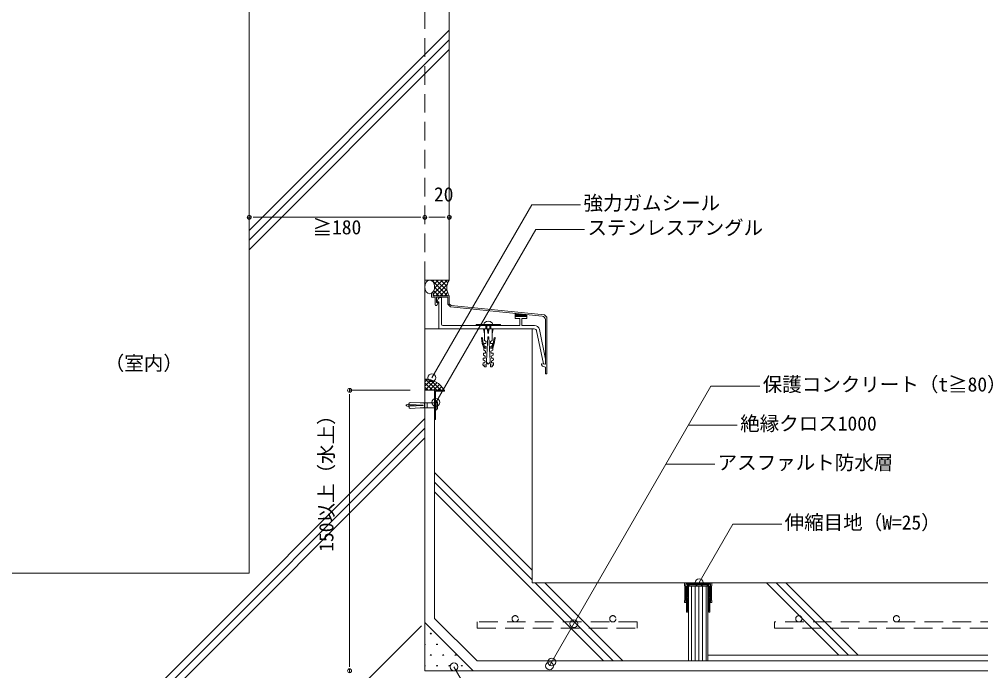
# Model space of a CAD drawing. Units: millimetres, scale not verified. Extents: x -1380 to 1380, y -955 to 955.
# Drawn here: x -815 to 170, y -360 to 307 of the extents above; entities that cross this region are included whole.
import ezdxf
from ezdxf.enums import TextEntityAlignment as Align

# ---------------------------------------------------------------- set-up
doc = ezdxf.new("R2010")
doc.units = ezdxf.units.MM
doc.header["$LTSCALE"] = 3
doc.linetypes.add('USER1', pattern=[9.525, 6.35, -3.175])
for name, color, linetype, lineweight in [('0-0_0', 7, 'Continuous', 9), ('0-1_HATCH', 9, 'Continuous', 18), ('0-2_KUTAI', 3, 'Continuous', 18), ('0-3_BOUSUI', 1, 'Continuous', 18), ('0-4_MOJI', 7, 'Continuous', 18), ('0-5_TENSEN', 4, 'USER1', 18), ('0-7_KASAGI', 150, 'Continuous', 18), ('0-8_sunpo', 7, 'Continuous', 18), ('0-9_KANAMONO_SCREW', 4, 'Continuous', 18), ('0-A_KANAMONO', 4, 'Continuous', 18)]:
    doc.layers.add(name, color=color, linetype=linetype, lineweight=lineweight)
doc.styles.add('ＭＳ ゴシック', font='')
doc.styles.get('ＭＳ ゴシック').set_extended_font_data('MS Gothic')

# ---------------------------------------------------------------- blocks, each defined once
blk = doc.blocks.new('_DOT')
at = {"layer": '0-0_0'}
for p, q in [((-0.5, 0), (-1, 0)), ((0.25, 0), (-0.25, 0))]:
    blk.add_line(p, q, dxfattribs=at)
blk.add_circle((0, 0), 0.25, dxfattribs=at)

msp = doc.modelspace()

# ---------------------------------------------------------------- linework, layer by layer
at = {"layer": '0-1_HATCH'}
for p, q in [((-579.96, 90.834), (-374.958, 295.836)), ((-579.96, 80.934), (-374.958, 285.937)), ((-579.96, 71.035), (-374.958, 276.037)), ((-799.96, -501.732), (-399.96, -101.732)), ((-799.96, -511.631), (-399.96, -111.631)), ((-799.96, -521.531), (-399.96, -121.531)), ((-389.958, -156.971), (-289.957, -256.972)), ((-389.958, -166.871), (-289.957, -266.872)), ((-389.958, -176.771), (-216.76, -349.969)), ((-286.86, -269.969), (-206.86, -349.969)), ((-276.961, -269.969), (-196.961, -349.969)), ((-49.896, -269.969), (24.104, -343.969)), ((-39.997, -269.969), (34.003, -343.969)), ((-30.097, -269.969), (43.903, -343.969)), ((-399.96, -311.072), (-399.373, -311.072)), ((-399.771, -311.07), (-399.62, -310.809)), ((-394.61, -322.071), (-393.023, -322.071)), ((-394.216, -322.07), (-394.47, -321.63)), ((-394.015, -322.065), (-394.015, -321.43)), ((-393.817, -322.065), (-393.817, -321.271)), ((-393.618, -322.065), (-393.618, -321.43)), ((-393.421, -322.068), (-393.167, -321.629)), ((-399.96, -333.069), (-399.373, -333.069)), ((-399.771, -333.067), (-399.517, -332.627)), ((-388.26, -333.069), (-386.673, -333.069)), ((-387.866, -333.069), (-388.12, -332.629)), ((-387.665, -333.063), (-387.665, -332.428)), ((-387.467, -333.063), (-387.467, -332.269)), ((-387.268, -333.063), (-387.268, -332.428)), ((-387.071, -333.067), (-386.817, -332.627)), ((-394.61, -344.068), (-393.023, -344.068)), ((-394.216, -344.067), (-394.47, -343.627)), ((-394.015, -344.062), (-394.015, -343.427)), ((-393.817, -344.062), (-393.817, -343.268)), ((-393.618, -344.062), (-393.618, -343.427)), ((-393.421, -344.065), (-393.167, -343.626)), ((-381.91, -344.068), (-380.323, -344.068)), ((-381.516, -344.067), (-381.77, -343.627)), ((-381.315, -344.062), (-381.315, -343.427)), ((-381.117, -344.062), (-381.117, -343.268)), ((-380.918, -344.062), (-380.918, -343.427)), ((-380.721, -344.065), (-380.467, -343.626)), ((-369.21, -344.068), (-367.623, -344.068)), ((-368.816, -344.067), (-369.07, -343.627)), ((-368.615, -344.062), (-368.615, -343.427)), ((-368.417, -344.062), (-368.417, -343.268)), ((-368.218, -344.062), (-368.218, -343.427)), ((-368.021, -344.065), (-367.767, -343.626)), ((-387.665, -355.06), (-387.665, -354.425)), ((-387.467, -355.06), (-387.467, -354.266)), ((-387.268, -355.06), (-387.268, -354.425)), ((-374.965, -355.06), (-374.965, -354.425)), ((-374.767, -355.06), (-374.767, -354.266)), ((-374.568, -355.06), (-374.568, -354.425)), ((-362.265, -355.06), (-362.265, -354.425)), ((-362.067, -355.06), (-362.067, -354.266)), ((-361.868, -355.06), (-361.868, -354.425)), ((-399.96, -355.066), (-399.373, -355.066)), ((-399.771, -355.064), (-399.517, -354.624)), ((-388.26, -355.066), (-386.673, -355.066)), ((-387.866, -355.066), (-388.12, -354.626)), ((-387.071, -355.064), (-386.817, -354.624)), ((-375.56, -355.066), (-373.973, -355.066)), ((-375.166, -355.066), (-375.42, -354.626)), ((-374.371, -355.064), (-374.117, -354.624)), ((-362.86, -355.066), (-361.273, -355.066)), ((-362.466, -355.066), (-362.72, -354.626)), ((-361.671, -355.064), (-361.417, -354.624))]:
    msp.add_line(p, q, dxfattribs=at)
at = {"layer": '0-2_KUTAI', "linetype": 'USER1'}
msp.add_line((-399.96, 40.031), (-399.96, 540.031), dxfattribs=at)
at = {"layer": '0-2_KUTAI'}
for p, q in [((-374.958, 40.031), (-374.958, 540.031)), ((-374.958, 40.031), (-399.96, 40.031)), ((-289.957, -9.969), (-399.96, -9.969)), ((-289.957, -269.969), (-289.957, -9.969)), ((-289.957, -269.969), (180.04, -269.969)), ((-126.743, -349.969), (-126.743, -273.469)), ((-122.993, -349.969), (-122.993, -273.469)), ((-119.243, -349.969), (-119.243, -273.469)), ((-115.493, -349.969), (-115.493, -273.469)), ((-111.743, -349.969), (-111.743, -273.469)), ((-350.46, -359.969), (-399.96, -310.469))]:
    msp.add_line(p, q, dxfattribs=at)
for points in [[(-579.96, 540.031), (-579.96, -259.969), (-899.957, -259.969)], [(900.043, -359.969), (-399.96, -359.969), (-399.96, 40.031)], [(-129.957, -349.969), (-129.957, -273.469), (-109.957, -273.469), (-109.957, -349.969)]]:
    msp.add_lwpolyline(points, dxfattribs=at)
for points in [[(-107.457, -270.469), (-106.957, -269.969), (-105.957, -269.969), (-105.957, -272.969), (-106.457, -272.969), (-106.457, -287.969), (-105.957, -287.969), (-105.957, -289.969), (-107.457, -289.969), (-107.457, -271.469), (-132.457, -271.469), (-132.457, -289.969), (-133.957, -289.969), (-133.957, -287.969), (-133.457, -287.969), (-133.457, -272.969), (-133.957, -272.969), (-133.957, -269.969), (-132.957, -269.969), (-132.457, -270.469), (-119.957, -270.469)], [(-108.957, -271.969), (-108.957, -272.969), (-110.957, -272.969), (-110.957, -273.469), (-108.957, -273.469), (-108.957, -284.969), (-109.457, -284.969), (-108.957, -285.969), (-108.957, -298.969), (-109.457, -298.969), (-108.957, -299.969), (-107.957, -299.969), (-107.957, -273.469), (-107.457, -273.469), (-107.457, -271.469), (-132.457, -271.469), (-132.457, -273.469), (-131.957, -273.469), (-131.957, -299.969), (-130.957, -299.969), (-130.457, -298.969), (-130.957, -298.969), (-130.957, -285.969), (-130.457, -284.969), (-130.957, -284.969), (-130.957, -273.469), (-128.957, -273.469), (-128.957, -272.969), (-130.957, -272.969), (-130.957, -271.969)]]:
    msp.add_lwpolyline(points, close=True, dxfattribs=at)
at = {"layer": '0-3_BOUSUI'}
for p, q in [((-376.689, 24.031), (-392.689, 40.031)), ((-392.014, 38.687), (-390.671, 40.031)), ((-391.458, 25.774), (-377.2, 40.031)), ((-390.378, 35.834), (-386.181, 40.031)), ((-390.056, 31.666), (-381.691, 40.031)), ((-377.058, 28.89), (-388.199, 40.031)), ((-377.317, 33.639), (-383.709, 40.031)), ((-376.425, 37.237), (-379.219, 40.031)), ((-381.179, 24.031), (-389.962, 32.814)), ((-388.71, 24.031), (-376.886, 35.855)), ((-384.22, 24.031), (-377.362, 30.89)), ((-390.16, 24.031), (-391.458, 25.329)), ((-385.669, 24.031), (-390.795, 29.157)), ((-379.73, 24.031), (-376.565, 27.197)), ((-375.24, 24.031), (-375.07, 24.201)), ((-399.96, -64.207), (-397.287, -61.534)), ((-399.96, -68.626), (-393.563, -62.229)), ((-392.25, -72.835), (-399.96, -65.124)), ((-399.749, -72.835), (-390.328, -63.414)), ((-387.831, -72.835), (-399.234, -61.431)), ((-395.33, -72.835), (-387.482, -64.987)), ((-383.411, -72.835), (-394.178, -62.067)), ((-390.91, -72.835), (-384.977, -66.901)), ((-383.765, -68.061), (-384.276, -67.55)), ((-396.669, -72.835), (-399.96, -69.544)), ((-389.96, -72.835), (-399.96, -72.835)), ((-386.491, -72.835), (-382.792, -69.136)), ((-382.071, -72.835), (-380.93, -71.693)), ((-109.957, -343.969), (400.04, -343.969))]:
    msp.add_line(p, q, dxfattribs=at)
msp.add_lwpolyline([(-389.96, -102.835), (-389.956, -306.331), (-346.318, -349.969), (900.043, -349.969)], dxfattribs=at)
for centre, radius, start, end in [((-363.121, 32.031), 14.287, 145.94738, 214.05262), ((-399.404, -83.189), 21.759, 28.41663, 91.46344)]:
    msp.add_arc(centre, radius, start, end, dxfattribs=at)
msp.add_ellipse((-394.96, 33.031), major_axis=(0, 7), ratio=0.714286, start_param=3.6826922, end_param=9.7722099, dxfattribs=at)
at = {"layer": '0-4_MOJI'}
for p, q in [((-129.916, -108.478), (-79.916, -108.478)), ((-153.01, -148.478), (-103.01, -148.478))]:
    msp.add_line(p, q, dxfattribs=at)
for points in [[(-240.456, 117.213), (-290.456, 117.213), (-392.75, -59.967)], [(-236.374, 91.97), (-286.374, 91.97), (-388.669, -85.21)], [(-56.822, -68.478), (-106.822, -68.478), (-272.218, -354.953)], [(-34.377, -209.803), (-84.377, -209.803), (-118.963, -269.708)], [(-285.549, -415.86), (-335.549, -415.86), (-370.135, -355.955)]]:
    msp.add_lwpolyline(points, dxfattribs=at)
for centre in [(-392.75, -59.967), (-388.669, -85.21), (-118.963, -269.708), (-247.266, -311.735), (-370.135, -355.955), (-272.218, -354.953), (-269.923, -350.978)]:
    msp.add_circle(centre, 4, dxfattribs=at)
at = {"layer": '0-5_TENSEN'}
for points in [[(-182.37, -309.969), (-346.318, -309.969), (-346.318, -316.431), (-182.37, -316.431)], [(245.352, -309.969), (-41.777, -309.969), (-41.777, -316.431), (245.352, -316.431)]]:
    msp.add_lwpolyline(points, close=True, dxfattribs=at)
for centre in [(-307.37, -306.738), (-207.37, -306.738), (-16.777, -306.738), (83.223, -306.738)]:
    msp.add_circle(centre, 3.231, dxfattribs=at)
at = {"layer": '0-7_KASAGI'}
for p, q in [((-386.126, 20.99), (-387.354, 18.005)), ((-383.468, 22.229), (-384.276, 22.229)), ((-382.968, -4.969), (-382.968, 21.729)), ((-388.758, 14.031), (-388.225, 14.031)), ((-387.809, 14.253), (-386.165, 16.72)), ((-307.468, 2.331), (-307.468, 5.842)), ((-304.668, 2.831), (-307.468, 5.631)), ((-305.79, 2.831), (-307.468, 4.509)), ((-306.913, 2.831), (-307.468, 3.386)), ((-307.468, 2.331), (-307.468, 1.331)), ((-295.968, 2.831), (-306.968, 2.831)), ((-306.968, 0.831), (-302.968, 0.831)), ((-303.545, 2.831), (-306.453, 5.739)), ((-302.423, 2.831), (-305.203, 5.612)), ((-301.3, 2.831), (-303.954, 5.484)), ((-300.178, 2.831), (-302.704, 5.357)), ((-302.468, 0.331), (-302.468, -5.969)), ((-299.055, 2.831), (-301.454, 5.23)), ((-300.468, -5.969), (-300.468, 0.331)), ((-297.933, 2.831), (-300.205, 5.103)), ((-299.968, 0.831), (-295.968, 0.831)), ((-296.81, 2.831), (-298.955, 4.976)), ((-295.468, 2.611), (-297.705, 4.849)), ((-295.468, 3.734), (-296.455, 4.721)), ((-295.468, 2.331), (-295.468, 4.621)), ((-295.468, 1.331), (-295.468, 2.331)), ((-287.545, -6.469), (-299.968, -6.469)), ((-276.458, -0.476), (-276.458, -45.969)), ((-280.458, -46.225), (-280.458, -46.594)), ((-276.458, -45.969), (-279.923, -45.727)), ((-275.958, -55.969), (-275.458, -55.969))]:
    msp.add_line(p, q, dxfattribs=at)
for points in [[(-391.458, 24.331), (-391.458, 27.031), (-391.458, 27.031), (-393.258, 27.031), (-393.258, 23.031)], [(-392.758, 22.531), (-389.258, 22.531), (-389.258, 14.531)], [(-274.958, -55.469), (-274.958, 2.071), (-277.485, 4.298), (-373.121, 14.031), (-374.958, 15.868), (-374.958, 24.031), (-391.158, 24.031)], [(-386.331, 17.031), (-387.958, 17.031), (-387.958, 22.531), (-376.458, 22.531), (-376.458, 15.246), (-373.804, 12.593), (-279.602, 3.006)], [(-387.169, 17.729), (-385.468, 17.729), (-385.468, -9.969), (-287.852, -9.969)], [(-302.968, -6.469), (-334.458, -6.469), (-334.958, -6.969), (-335.458, -6.469), (-381.468, -6.469)], [(-285.402, -11.972), (-278.534, -45.824), (-276.992, -45.931), (-276.992, -45.931)], [(-276.458, -45.433), (-276.458, -40.969), (-282.645, -10.475)], [(-279.415, -48.022), (-276.458, -48.969), (-276.458, -55.469)]]:
    msp.add_lwpolyline(points, dxfattribs=at)
for centre, radius, start, end in [((-392.758, 23.031), 0.5, 180, 270), ((-391.158, 24.331), 0.3, 180, 270), ((-384.276, 20.229), 2, 89.99999, 157.63207), ((-383.468, 21.729), 0.5, 0, 90), ((-388.758, 14.531), 0.5, 180, 269.98648), ((-388.225, 14.531), 0.5, 269.97907, 326.31774), ((-387.169, 17.929), 0.2, 157.63221, 270.00001), ((-386.331, 16.831), 0.2, 326.30991, 90.00001), ((-306.968, 2.331), 0.5, 90, 180), ((-306.968, 1.331), 0.5, 180, 270), ((-302.968, 0.331), 0.5, 0, 90), ((-299.968, 0.331), 0.5, 90, 180), ((-295.968, 2.331), 0.5, 0, 90), ((-295.968, 1.331), 0.5, 270, 0), ((-279.958, -0.476), 3.5, 0.00001, 84.17364), ((-381.468, -4.969), 1.5, 180, 270), ((-302.968, -5.969), 0.5, 270, 0), ((-299.968, -5.969), 0.5, 180, 270), ((-287.545, -11.469), 5, 11.46953, 90), ((-287.852, -12.469), 2.5, 11.46953, 90), ((-279.958, -46.225), 0.5, 86.00002, 180), ((-278.958, -46.594), 1.5, 179.99998, 252.25922), ((-276.958, -45.433), 0.5, 266, 0), ((-275.958, -55.469), 0.5, 180, 270), ((-275.458, -55.469), 0.5, 270, 0)]:
    msp.add_arc(centre, radius, start, end, dxfattribs=at)
at = {"layer": '0-8_sunpo'}
for p, q in [((-579.868, 109.336), (-579.868, 104.336)), ((-399.96, 109.336), (-399.96, 104.387)), ((-399.96, 109.336), (-399.96, 104.336)), ((-374.958, 109.336), (-374.958, 104.387)), ((-571.868, 104.336), (-407.96, 104.336)), ((-391.96, 104.387), (-382.958, 104.387)), ((-414.959, -72.835), (-477.035, -72.835)), ((-477.035, -351.969), (-477.035, -80.835)), ((-403.496, -314.004), (-480.46, -390.969))]:
    msp.add_line(p, q, dxfattribs=at)
at = {"layer": '0-9_KANAMONO_SCREW'}
for p, q in [((-337.466, -5.478), (-337.466, -9.969)), ((-336.466, -5.478), (-336.466, -9.969)), ((-333.466, -5.478), (-333.466, -9.969)), ((-332.466, -5.478), (-332.466, -9.969)), ((-338.958, -14.969), (-338.958, -9.969)), ((-335.958, -9.969), (-334.958, -14.969)), ((-334.958, -14.969), (-334.958, -9.969)), ((-333.958, -9.969), (-334.958, -14.969)), ((-330.958, -14.969), (-330.958, -9.969)), ((-340.471, -46.746), (-336.975, -46.929)), ((-329.445, -46.746), (-332.94, -46.929)), ((-415.983, -86.64), (-418.903, -87.85)), ((-415.983, -89.829), (-418.903, -88.619)), ((-416.58, -86.887), (-415.983, -89.277)), ((-401.816, -88.026), (-415.983, -87.401)), ((-401.816, -88.443), (-415.983, -89.068)), ((-415.193, -87.436), (-414.798, -89.016)), ((-404.73, -85.606), (-414.834, -85.16)), ((-413.929, -87.492), (-413.562, -88.961)), ((-412.665, -87.548), (-412.325, -88.906)), ((-411.401, -87.603), (-411.089, -88.852)), ((-410.137, -87.659), (-409.853, -88.797)), ((-408.873, -87.715), (-408.616, -88.743)), ((-407.609, -87.771), (-407.38, -88.688)), ((-406.345, -87.826), (-406.144, -88.634)), ((-405.081, -87.882), (-404.907, -88.579)), ((-404.739, -85.814), (-404.73, -85.606)), ((-401.825, -85.943), (-404.739, -85.814)), ((-404.531, -85.823), (-404.522, -85.615)), ((-402.024, -85.725), (-404.522, -85.615)), ((-403.817, -87.938), (-403.671, -88.525)), ((-402.554, -87.994), (-402.434, -88.47)), ((-402.033, -85.933), (-402.024, -85.725)), ((-401.825, -85.943), (-401.816, -85.735)), ((-389.993, -85.735), (-401.816, -85.735)), ((-401.816, -88.026), (-401.816, -88.443)), ((-400.149, -85.735), (-400.149, -90.735)), ((-397.649, -85.735), (-397.649, -90.735)), ((-389.16, -83.651), (-389.16, -84.901)), ((-389.16, -83.651), (-387.493, -83.651)), ((-389.16, -84.901), (-389.16, -91.568)), ((-387.493, -83.651), (-387.493, -92.818)), ((-387.077, -84.693), (-387.493, -84.693)), ((-387.077, -91.776), (-387.077, -84.693)), ((-387.077, -84.693), (-386.868, -85.735)), ((-386.868, -90.735), (-386.868, -85.735)), ((-415.983, -89.068), (-415.983, -90.735)), ((-415.983, -90.735), (-414.834, -91.309)), ((-404.73, -90.863), (-414.834, -91.309)), ((-401.825, -90.526), (-404.739, -90.655)), ((-404.739, -90.655), (-404.73, -90.863)), ((-404.531, -90.646), (-404.522, -90.854)), ((-402.024, -90.744), (-404.522, -90.854)), ((-402.033, -90.536), (-402.024, -90.744)), ((-401.825, -90.526), (-401.816, -90.735)), ((-389.993, -90.735), (-401.816, -90.735)), ((-389.16, -91.568), (-389.16, -92.818)), ((-387.493, -92.818), (-389.16, -92.818)), ((-387.493, -91.776), (-387.077, -91.776)), ((-386.868, -90.735), (-387.077, -91.776))]:
    msp.add_line(p, q, dxfattribs=at)
msp.add_lwpolyline([(-322.458, -5.469), (-347.458, -5.469), (-347.458, -6.469), (-322.458, -6.469)], close=True, dxfattribs=at)
for points in [[(-339.581, -29.769), (-341.078, -24.769), (-341.968, -19.427)], [(-340.982, -19.262), (-340.064, -24.769), (-338.518, -29.825)], [(-329.706, -41.753), (-331.651, -42.856), (-331.547, -44.853), (-329.549, -44.749), (-329.445, -46.746), (-331.337, -48.848), (-332.835, -48.926), (-334.458, -17.969), (-334.958, -17.969), (-335.458, -17.969), (-337.08, -48.926), (-338.578, -48.848), (-340.471, -46.746), (-340.366, -44.749), (-338.369, -44.853), (-338.264, -42.856), (-340.209, -41.753), (-340.104, -39.756), (-338.107, -39.86), (-338.002, -37.863), (-339.947, -36.76), (-339.842, -34.762), (-337.845, -34.867), (-337.741, -32.87), (-339.685, -31.767), (-339.581, -29.769), (-337.584, -29.874), (-337.479, -27.877), (-339.424, -26.773), (-339.319, -24.776), (-337.322, -24.881), (-337.217, -22.884), (-338.958, -21.969), (-338.958, -17.969), (-338.958, -14.969), (-339.958, -9.969), (-334.958, -9.969), (-329.958, -9.969), (-330.958, -14.969), (-330.958, -17.969)], [(-330.958, -17.969), (-330.958, -21.969), (-332.698, -22.884), (-332.593, -24.881), (-330.596, -24.776), (-330.491, -26.773), (-332.436, -27.877), (-332.332, -29.874), (-330.334, -29.769), (-330.23, -31.767), (-332.175, -32.87), (-332.07, -34.867), (-330.073, -34.762), (-329.968, -36.76), (-331.913, -37.863), (-331.808, -39.86), (-329.811, -39.756), (-329.706, -41.753)], [(-328.934, -19.262), (-329.851, -24.769), (-331.397, -29.825)], [(-330.334, -29.769), (-328.838, -24.769), (-327.947, -19.427)], [(-336.827, -44.099), (-334.958, -45.91), (-333.088, -44.099)], [(-415.983, -87.401), (-415.983, -85.735), (-414.834, -85.16)]]:
    msp.add_lwpolyline(points, dxfattribs=at)
for centre, radius, start, end in [((-336.46, -5.598), 3, 128.61458, 177.54109), ((-334.958, -7.469), 5.4, 51.3178, 128.6822), ((-333.455, -5.598), 3, 2.45891, 51.38542), ((-341.475, -19.345), 0.5, 9.46232, 189.46231), ((-328.44, -19.345), 0.5, 350.53769, 170.53768), ((-418.743, -88.235), 0.417, 112.5, 247.5), ((-389.993, -84.901), 0.833, 270, 0), ((-389.993, -91.568), 0.833, 0, 90)]:
    msp.add_arc(centre, radius, start, end, dxfattribs=at)
at = {"layer": '0-A_KANAMONO'}
msp.add_lwpolyline([(-389.96, -72.835), (-389.96, -102.835), (-389.16, -102.835), (-389.16, -73.635), (-379.96, -73.635), (-379.96, -72.835)], close=True, dxfattribs=at)

# ---------------------------------------------------------------- block references
at = {"layer": '0-8_sunpo', "xscale": 8, "yscale": 8}
for p, rotation in [((-579.868, 104.336), 180), ((-399.96, 104.387), 180), ((-477.035, -72.835), 90), ((-477.035, -359.969), 270)]:
    msp.add_blockref('_DOT', p, dxfattribs=dict(at, rotation=rotation))
for p in [(-399.96, 104.336), (-374.958, 104.387)]:
    msp.add_blockref('_DOT', p, dxfattribs=at)

# ---------------------------------------------------------------- texts
at = {"layer": '0-4_MOJI', "style": 'ＭＳ ゴシック'}
for s, p in [('強力ガムシール', (-237.456, 107.213)), ('ステンレスアングル', (-233.374, 81.97)), ('（室内）', (-727.818, -56.687)), ('保護コンクリート（t≧80）', (-53.822, -78.478)), ('絶縁クロス1000', (-76.916, -118.478)), ('アスファルト防水層', (-100.01, -158.478)), ('伸縮目地（W=25）', (-31.377, -219.803))]:
    msp.add_text(s, height=14.66, dxfattribs=at).set_placement(p, align=Align.BOTTOM_LEFT)
at = {"layer": '0-8_sunpo', "style": 'ＭＳ ゴシック'}
for s, p in [('20', (-390.624, 116.104)), ('≧180', (-514.914, 82.473))]:
    msp.add_text(s, height=14.66, dxfattribs=at).set_placement(p, align=Align.BOTTOM_LEFT)
msp.add_text('150以上（水上）', height=14.66, rotation=90, dxfattribs=at).set_placement((-489.202, -238.126), align=Align.BOTTOM_LEFT)

doc.saveas('drawing.dxf')
